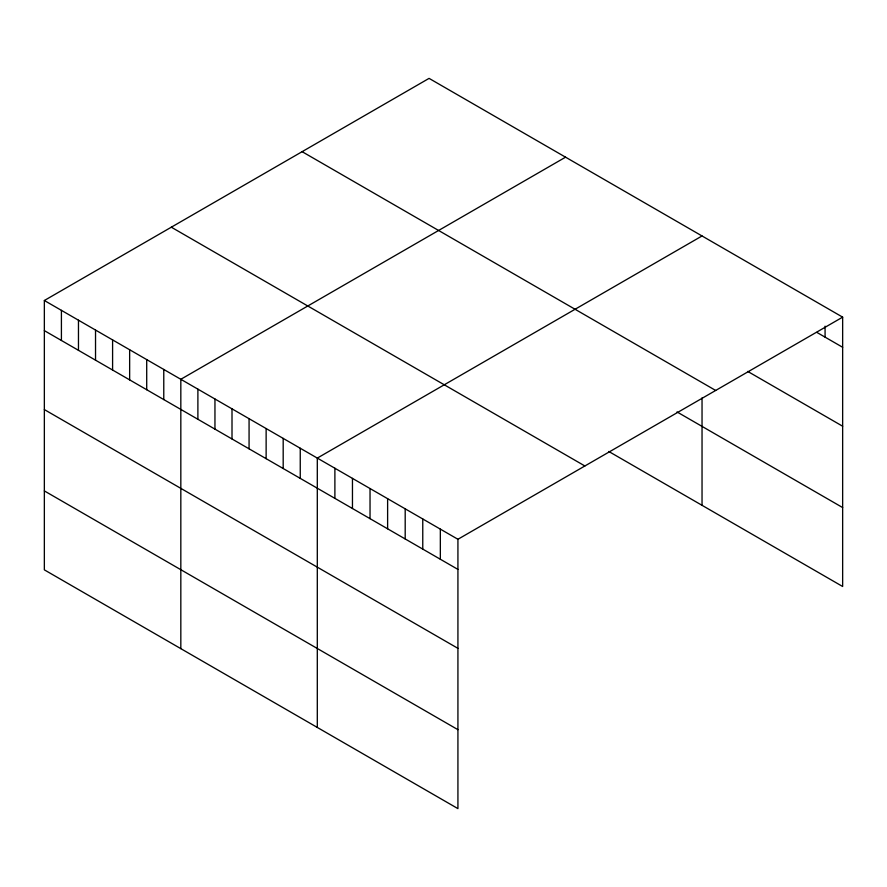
<?xml version="1.0" encoding="UTF-8"?>
<svg xmlns="http://www.w3.org/2000/svg" width="887" height="887" viewBox="0 0 887 887"><rect width="100%" height="100%" fill="white"/><g stroke="black" fill="none" stroke-linecap="round" stroke-linejoin="round"><path stroke-width="1.33" d="M44.35 300.505L457.925 539.274L457.925 808.622L44.35 569.853L44.35 300.505L429.075 78.378L842.65 317.147L842.65 586.495L608.77 451.472M565.562 157.176L180.826 379.292L180.826 648.641M702.038 235.964L317.302 458.091L317.302 727.44M457.925 539.274L842.65 317.147M816.872 332.403L842.65 347.283M747.73 371.42L842.65 426.226M302.123 151.677L715.687 390.457M677.014 411.934L842.65 507.564M171.313 227.194L584.877 465.974M44.35 330.629L457.925 569.399M44.35 409.572L457.925 648.342M44.35 490.91L457.925 729.679M825.076 326.172L825.076 337.138M702.038 397.908L702.038 505.313M440.34 529.129L440.34 559.253M422.766 518.973L422.766 549.108M405.193 508.828L405.193 538.963M387.619 498.682L387.619 528.807M370.034 488.537L370.034 518.662M352.461 478.381L352.461 508.517M334.887 468.236L334.887 498.372M300.25 448.245L300.25 478.37M283.186 438.389L283.186 468.524M266.133 428.543L266.133 458.668M249.07 418.697L249.07 448.822M232.006 408.84L232.006 438.976M214.953 398.995L214.953 429.12M197.89 389.149L197.89 419.274M163.773 369.447L163.773 399.571M146.71 359.601L146.71 389.726M129.646 349.744L129.646 379.88M112.594 339.898L112.594 370.023M95.53 330.053L95.53 360.177M78.466 320.196L78.466 350.332M61.414 310.35L61.414 340.475"/></g></svg>
